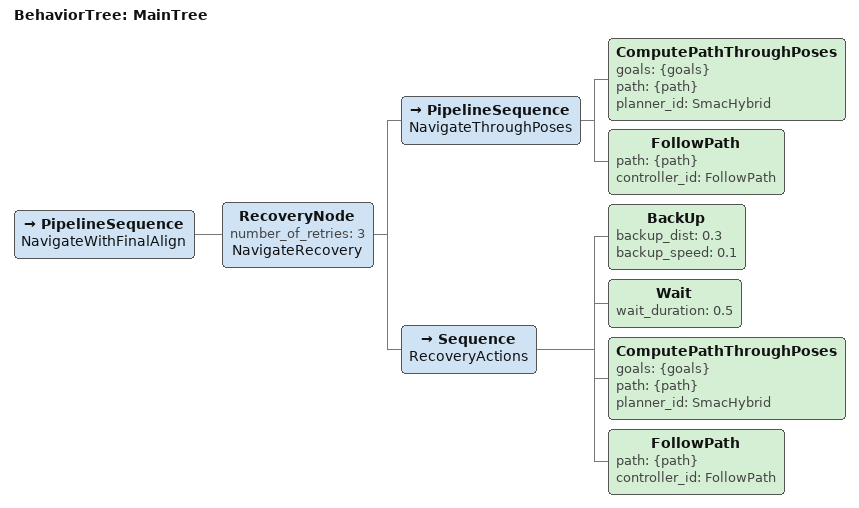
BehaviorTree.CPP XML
<?xml version="1.0"?>
<root main_tree_to_execute="MainTree">
  <BehaviorTree ID="MainTree">
    <PipelineSequence name="NavigateWithFinalAlign">
      <RecoveryNode number_of_retries="3" name="NavigateRecovery">
        <PipelineSequence name="NavigateThroughPoses">
          <ComputePathThroughPoses goals="{goals}" path="{path}" planner_id="SmacHybrid"/>
          <FollowPath path="{path}" controller_id="FollowPath"/>
        </PipelineSequence>
        <Sequence name="RecoveryActions">
          <BackUp backup_dist="0.3" backup_speed="0.1"/>
          <Wait wait_duration="0.5"/>
          <ComputePathThroughPoses goals="{goals}" path="{path}" planner_id="SmacHybrid"/>
          <FollowPath path="{path}" controller_id="FollowPath"/>
        </Sequence>
      </RecoveryNode>
    </PipelineSequence>
  </BehaviorTree>
</root>
